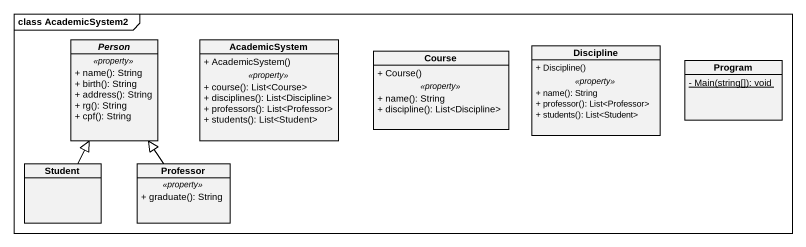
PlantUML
@startuml
mainframe class AcademicSystem2
hide circle
hide empty members
skinparam classAttributeIconSize 0
abstract class "Person" as Person_ {
  .. <<property>> ..
  + name(): String
  + birth(): String
  + address(): String
  + rg(): String
  + cpf(): String
}
class AcademicSystem {
  + AcademicSystem()
  .. <<property>> ..
  + course(): List<Course>
  + disciplines(): List<Discipline>
  + professors(): List<Professor>
  + students(): List<Student>
}
class Course {
  + Course()
  .. <<property>> ..
  + name(): String
  + discipline(): List<Discipline>
}
class Discipline {
  + Discipline()
  .. <<property>> ..
  + name(): String
  + professor(): List<Professor>
  + students(): List<Student>
}
class Program {
  {static} - Main(string[]): void
}
class Student
class Professor {
  .. <<property>> ..
  + graduate(): String
}
Student -up-|> Person_
Professor -up-|> Person_
@enduml
